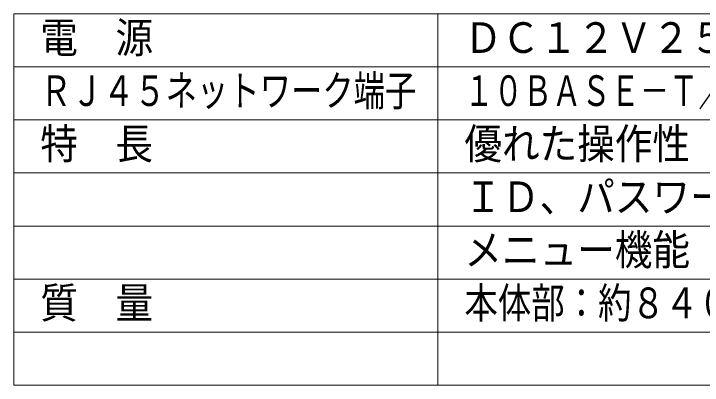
# Model space of a CAD drawing. Units: millimetres on the paper. Extents: x -62 to 64, y -58 to 59.
# Drawn here: x -62.5 to 2.5, y -54.5 to -19.5 of the extents above; entities that cross this region are included whole.
import ezdxf
from ezdxf.enums import TextEntityAlignment as Align

# ---------------------------------------------------------------- set-up
doc = ezdxf.new("R2010")
doc.units = ezdxf.units.MM
doc.layers.add('0-3_MOJI1', color=7, linetype='Continuous')
doc.layers.add('0-4_WAKU', color=4, linetype='Continuous', lineweight=9)
doc.styles.add('ＭＳ ゴシック', font='')
doc.styles.get('ＭＳ ゴシック').set_extended_font_data('MS Gothic')

msp = doc.modelspace()

# ---------------------------------------------------------------- linework, layer by layer
at = {"layer": '0-4_WAKU', "color": 3}
for p, q in [((62.524, -19.473), (-62.476, -19.473)), ((-62.476, -19.473), (-62.476, -54.473)), ((-22.476, -54.473), (-22.476, -19.473)), ((-62.476, -54.473), (62.524, -54.473))]:
    msp.add_line(p, q, dxfattribs=at)
at = {"layer": '0-4_WAKU'}
for p, q in [((-62.476, -24.473), (62.524, -24.473)), ((-62.476, -29.473), (62.524, -29.473)), ((-62.476, -34.473), (62.524, -34.473)), ((-62.476, -39.473), (62.524, -39.473)), ((-62.476, -44.473), (62.524, -44.473)), ((-62.476, -49.473), (62.524, -49.473))]:
    msp.add_line(p, q, dxfattribs=at)

# ---------------------------------------------------------------- texts
at = {"layer": '0-3_MOJI1', "style": 'ＭＳ ゴシック'}
for s, width, p in [('電\u3000源', 0.9, (-59.976, -24.028)), ('ＤＣ１２Ｖ２５０ｍＡ（付属のＡＣアダプター使用）', 0.9, (-19.976, -24.028)), ('ＲＪ４５ネットワーク端子', 0.75, (-59.976, -29.028)), ('１０ＢＡＳＥ－Ｔ／１００ＢＡＳＥ－ＴＸ\u3000ＲＪ－４５\u3000１系統', 0.7, (-19.976, -29.028)), ('特\u3000長', 0.9, (-59.976, -34.028)), ('優れた操作性（パン、チルト、ズーム、録画、再生）', 0.9, (-19.976, -34.028)), ('ＩＤ、パスワードによる認証機能', 0.9, (-19.976, -39.028)), ('メニュー機能', 0.9, (-19.976, -44.028)), ('質\u3000量', 0.9, (-59.976, -49.028)), ('本体部：約８４０ｇ、ジョイスティック部：約６４０ｇ', 0.8, (-19.976, -49.028))]:
    msp.add_text(s, height=2.889, dxfattribs=dict(at, width=width)).set_placement(p, align=Align.BOTTOM_LEFT)

doc.saveas('drawing.dxf')
